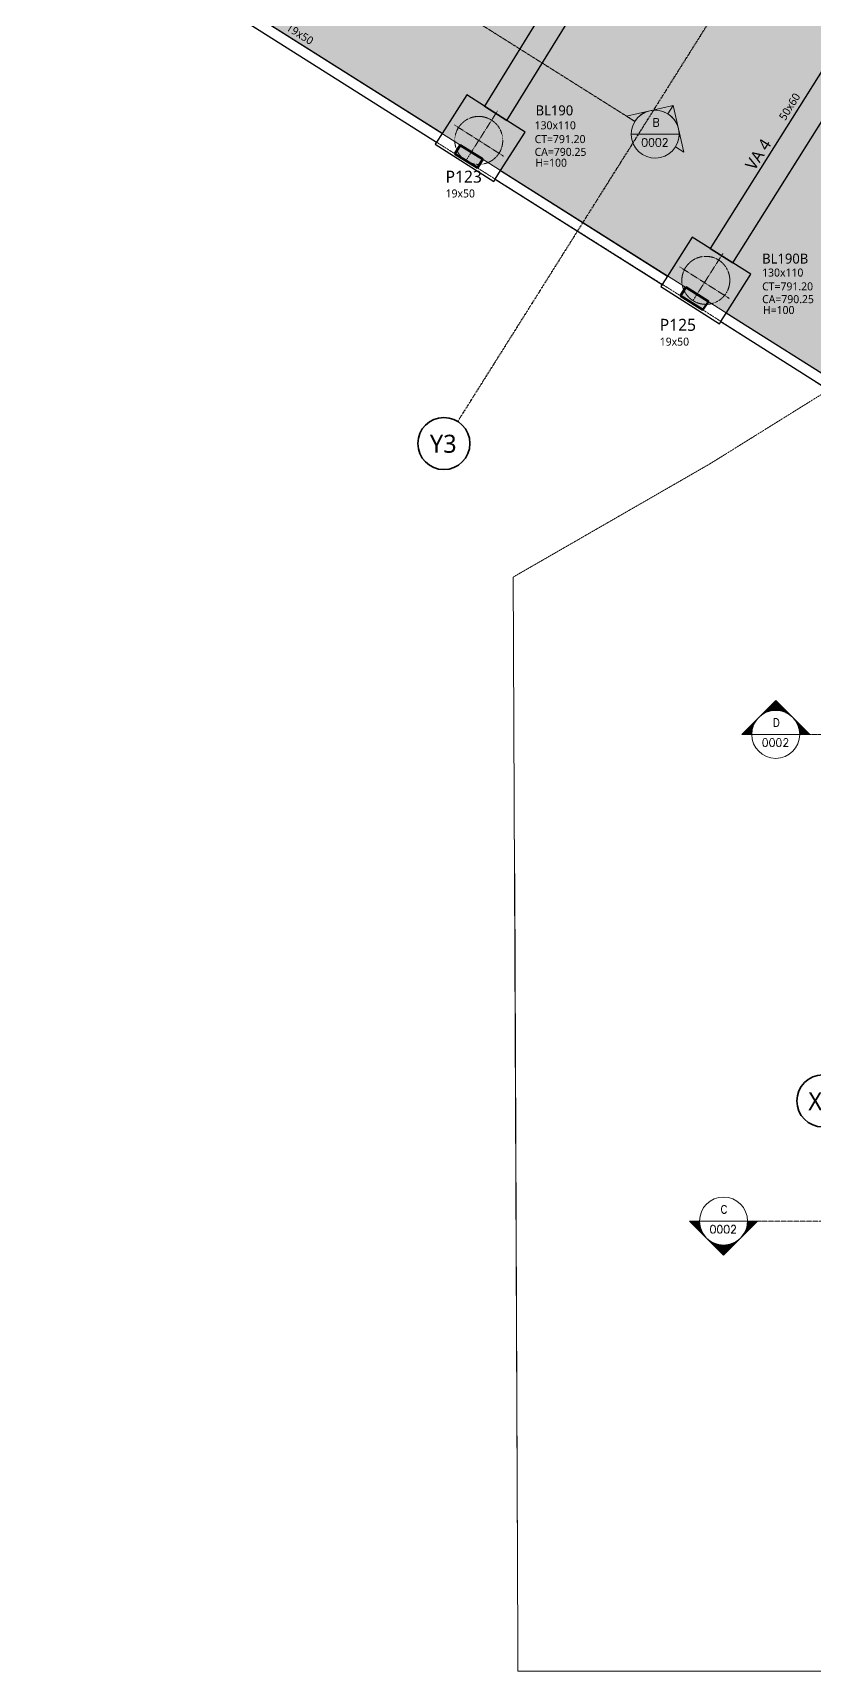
# Model space of a CAD drawing. Header units: centimetres. Extents: x -3523 to 38560, y -3196 to 88043.
# Drawn here: x -3395 to -1929, y -1186 to 1886 of the extents above; entities that cross this region are included whole.
import ezdxf

# ---------------------------------------------------------------- set-up
doc = ezdxf.new("R2010")
doc.units = ezdxf.units.CM
for name, pattern in [('Centro de 6 mm', [1.32, 0.6, -0.24, 0.24, -0.24]), ('Dash dot', [1.5875, 0.635, -0.47625, 0, -0.47625]), ('Hidden', [0.714375, 0.47625, -0.238125]), ('Overhead', [0.396875, 0.238125, -0.15875]), ('Traço', [0.635, 0.3175, -0.3175])]:
    doc.linetypes.add(name, pattern=pattern)
doc.layers.add('A-DETL', color=7, linetype='Continuous', lineweight=18, true_color=0x00a600)
for name, color, linetype, lineweight in [('A-DETL-GENF', 7, 'Continuous', 18), ('A-FLOR-OVHD', 7, 'Overhead', 18), ('G-ANNO-SYMB', 7, 'Continuous', 9), ('G-ANNO-TEXT', 7, 'Continuous', 9), ('S-BEAM', 7, 'Continuous', 25), ('S-BEAM-IDEN', 7, 'Continuous', 9), ('S-COLS', 7, 'Continuous', 25), ('S-COLS-IDEN', 7, 'Continuous', 9), ('S-FNDN', 7, 'Continuous', 25), ('S-FNDN-HDLN', 7, 'Traço', 18), ('S-FNDN-IDEN', 7, 'Continuous', 9), ('S-GRID', 7, 'Continuous', 9), ('S-GRID-IDEN', 7, 'Continuous', 9)]:
    doc.layers.add(name, color=color, linetype=linetype, lineweight=lineweight)
doc.styles.add('Gadugi', font='gadugi.ttf', dxfattribs={"height": 15})
doc.styles.add('Gadugi_1', font='gadugi.ttf', dxfattribs={"height": 22.5})
doc.styles.add('Gadugi_2', font='gadugi.ttf', dxfattribs={"height": 18.75})
doc.styles.add('Gadugi_5', font='gadugi.ttf', dxfattribs={"height": 33.75})
doc.styles.add('RomanD', font='romand__.ttf', dxfattribs={"height": 15})

# ---------------------------------------------------------------- blocks, each defined once
blk = doc.blocks.new('PED_BLRET-1EST_EXCENTRICA_R01_2019 - 110x130x100-V28-PL B 002 - FUNDAÇÃO')
at = {"layer": 'S-FNDN', "linetype": 'Hidden', "lineweight": 18}
for p, q in [((-55, 0), (55, 0)), ((0, 26), (0, -65))]:
    blk.add_line(p, q, dxfattribs=at)
at = {"layer": 'S-FNDN-HDLN'}
blk.add_line((0, 45), (0, 26), dxfattribs=at)
for start, end in [(124.5624, 360), (90.2939, 124.556), (89.8726, 90.141), (56.7905, 89.7344), (360, 56.7842)]:
    blk.add_arc((0, 0), 45, start, end, dxfattribs=at)
blk = doc.blocks.new('PED_BLRET-1EST_EXCENTRICA_tub5c - 110x130x100-3846041-PL B 002 - FUNDAÇÃO')
at = {"layer": 'S-FNDN', "linetype": 'Hidden', "lineweight": 18}
for p, q in [((-55, 0), (55, 0)), ((0, 25.8), (0, -65))]:
    blk.add_line(p, q, dxfattribs=at)
at = {"layer": 'S-FNDN-HDLN'}
blk.add_line((0, 40), (0, 25.9), dxfattribs=at)
for start, end in [(124.1124, 360), (56.3378, 124.1061), (360, 56.3314)]:
    blk.add_arc((0, -5), 45, start, end, dxfattribs=at)
blk = doc.blocks.new('Corte - M_Cabeça do corte - Preenchida-2060824-PL B 002 - FUNDAÇÃO')
at = {"layer": 'G-ANNO-SYMB'}
h = blk.add_hatch(color=256, dxfattribs=at)
edge = h.paths.add_edge_path(flags=0)
edge.add_line((-0.6, 0.849), (-0.6, 0.6))
edge.add_arc((-0.6, 0), 0.6, 90, 135)
edge.add_line((-1.024, 0.424), (-0.6, 0.849))
h = blk.add_hatch(color=256, dxfattribs=at)
edge = h.paths.add_edge_path(flags=0)
edge.add_line((-0.6, 0.849), (-0.176, 0.424))
edge.add_arc((-0.6, 0), 0.6, 45, 90)
edge.add_line((-0.6, 0.6), (-0.6, 0.849))
h = blk.add_hatch(color=256, dxfattribs=at)
edge = h.paths.add_edge_path(flags=0)
edge.add_line((-1.449, 0), (-1.024, 0.424))
edge.add_arc((-0.6, 0), 0.6, 135, 180)
edge.add_line((-1.2, 0), (-1.449, 0))
h = blk.add_hatch(color=256, dxfattribs=at)
edge = h.paths.add_edge_path(flags=0)
edge.add_line((0.249, 0), (0, 0))
edge.add_arc((-0.6, 0), 0.6, 360, 405)
edge.add_line((-0.176, 0.424), (0.249, 0))
for p, q in [((-0.6, 0.849), (-1.449, 0)), ((-0.6, 0.849), (-1.024, 0.424)), ((-0.6, 0.849), (0.249, 0)), ((-0.6, 0.6), (-0.6, 0.849)), ((-0.6, 0.849), (-0.6, 0.6)), ((-0.176, 0.424), (-0.6, 0.849)), ((-1.024, 0.424), (-1.449, 0)), ((0.249, 0), (-0.176, 0.424)), ((-1.449, 0), (-1.2, 0)), ((0, 0), (0.249, 0)), ((-1.2, 0), (-1.449, 0)), ((0, 0), (0.249, 0))]:
    blk.add_line(p, q, dxfattribs=at)
for start, end in [(360, 180), (135, 180), (90, 135), (45, 90), (360, 45), (180, 360)]:
    blk.add_arc((-0.6, 0), 0.6, start, end, dxfattribs=at)
blk = doc.blocks.new('Eixo - Y3-2173032-PL B 002 - FUNDAÇÃO')
at = {"layer": 'S-GRID-IDEN', "color": 253, "lineweight": 35, "true_color": 0xb3a2c7}
blk.add_circle((0, 0), 0.65, dxfattribs=at)
blk = doc.blocks.new('Eixo - X1-2173051-PL B 002 - FUNDAÇÃO')
at = {"layer": 'S-GRID-IDEN', "color": 152, "lineweight": 35, "true_color": 0x0070c0}
blk.add_circle((0, 0), 0.65, dxfattribs=at)

msp = doc.modelspace()

# ---------------------------------------------------------------- hatches: boundary and pattern name
at = {"layer": 'A-DETL-GENF', "true_color": 0xe6e6e6}
h = msp.add_hatch(color=254, dxfattribs=at)
h.paths.add_polyline_path([(-780.089, 706.316), (-386.115, 706.316), (-386.115, 707.119), (-490.138, 707.119), (-490.138, 819.102), (-113.138, 819.102), (-113.138, 707.119), (-124.365, 707.119), (-124.365, 706.316), (43.51, 706.316), (43.51, 770.619), (70.307, 770.619), (70.307, 1173.082), (306.417, 1173.082), (147.343, 1755.323), (97.342, 1755.323), (97.342, 1835.352), (-215.981, 1835.352), (-215.981, 1756.172), (-275.96, 1756.172), (-442.089, 1296.011), (-425.073, 1285.306), (-465.011, 1221.825), (-491.496, 1238.487), (-546.599, 1166.011), (-546.599, 1141.884), (-298.365, 1141.884), (-298.365, 1214.884), (-223.365, 1214.884), (-223.365, 1049.884), (-298.365, 1049.884), (-298.365, 1122.884), (-546.599, 1122.884), (-546.599, 1094.884), (-621.599, 1094.884), (-621.599, 1169.884), (-567.522, 1169.884), (-507.641, 1248.644), (-528.493, 1261.763), (-488.554, 1325.245), (-485.408, 1323.265), (-329.119, 1756.172), (-345.981, 1756.172), (-345.981, 1866.172), (-316.578, 1866.172), (-444.521, 2197.571), (-444.83, 2197.454), (-462.562, 2244.301), (-671.366, 2785.221), (-685.288, 2823.058), (-685.488, 2822.982), (-703.22, 2869.732), (-702.555, 2869.984), (-718.743, 2913.873), (-862.537, 3299.756), (-968.123, 3253.612), (-914.305, 3339.122), (-930.385, 3349.243), (-979.853, 3270.645), (-1027.785, 3380.324), (-999.447, 3392.709), (-1318.73, 3593.658), (-1333.645, 3569.961), (-1357.562, 3585.013), (-1342.647, 3608.71), (-1358.727, 3618.831), (-1373.642, 3595.134), (-1397.12, 3609.91), (-1382.205, 3633.607), (-1824.457, 3911.949), (-1862.275, 3851.86), (-1909.247, 3881.422), (-3097.084, 1994.095), (-2170.119, 1408.797), (-2169.792, 1409.316), (-2127.476, 1382.683), (-2127.841, 1382.102), (-1767.194, 1154.384), (-1737.355, 1154.384), (-1351.153, 1779.215), (-1413.278, 1818.573), (-1373.141, 1881.929), (-1233.757, 1793.627), (-1248.497, 1770.361), (-909.742, 1557.157), (-894.827, 1580.854), (-831.352, 1540.905), (-871.302, 1477.43), (-899.843, 1495.393), (-1197.486, 1153.393), (-1178.443, 1141.408), (-1218.392, 1077.933), (-1281.867, 1117.882), (-1279.683, 1121.353), (-1695.298, 1108.989), (-1460.081, 960.469), (-1310.615, 970.198), (-1282.615, 970.198), (-1282.615, 988.119), (-857.365, 988.119), (-857.365, 707.119), (-852.365, 707.119), (-852.365, 706.316), (-787.91, 706.316)], flags=0)
h.paths.add_polyline_path([(-1711.866, 1127.504), (-1267.491, 1140.724), (-1241.918, 1181.357), (-1213.76, 1163.636), (-916.117, 1505.636), (-934.777, 1517.38), (-919.862, 1541.077), (-1258.665, 1754.311), (-1273.895, 1730.271), (-1335.101, 1769.046), (-1715.019, 1154.384), (-1711.866, 1154.384), (-1711.866, 1137.129)], flags=0)
h.paths.add_polyline_path([(317.769, 1321.247), (317.769, 1754.601), (277.762, 1754.601), (277.762, 1835.352), (227.342, 1835.352), (227.342, 1755.323), (199.175, 1755.323), (306.417, 1362.799)], flags=0)
h.paths.add_polyline_path([(-17.803, 1780.55), (-17.803, 1796.55), (-1.803, 1796.55), (-2.348, 1792.409), (-3.947, 1788.55), (-6.489, 1785.236), (-9.803, 1782.694), (-13.662, 1781.095)], flags=0)
h.paths.add_polyline_path([(-33.803, 1796.55), (-33.258, 1800.691), (-31.659, 1804.55), (-29.117, 1807.864), (-25.803, 1810.406), (-21.944, 1812.005), (-17.803, 1812.55), (-17.803, 1796.55), (-33.258, 1796.55)], flags=0)
h.paths.add_polyline_path([(-1713.322, 2040.579), (-1755.638, 2067.212), (-1745.518, 2083.292), (-1703.201, 2056.659), (-1711.577, 2043.352)], flags=0)
h.paths.add_polyline_path([(-2141.673, 2310.054), (-2183.989, 2336.687), (-2173.869, 2352.768), (-2131.552, 2326.135)], flags=0)
h.paths.add_polyline_path([(-872.017, 2476.309), (-914.333, 2502.941), (-904.213, 2519.022), (-861.896, 2492.389)], flags=0)
h.paths.add_polyline_path([(-1278.153, 2731.912), (-1320.47, 2758.545), (-1310.349, 2774.626), (-1268.033, 2747.993), (-1275.233, 2736.552)], flags=0)
h.paths.add_polyline_path([(-1706.492, 3001.506), (-1748.808, 3028.139), (-1738.688, 3044.22), (-1696.371, 3017.587)], flags=0)
h.paths.add_polyline_path([(-866.215, 3298.666), (-862.634, 3300.018), (-865.839, 3308.62), (-871.262, 3312.032), (-868.974, 3305.973)], flags=0)
at = {"layer": 'S-COLS', "true_color": 0x808080}
for points in [[(-2560.759, 1632.93), (-2550.638, 1649.01), (-2592.955, 1675.643), (-2603.075, 1659.563)], [(-2137.596, 1366.602), (-2127.476, 1382.683), (-2169.792, 1409.316), (-2179.913, 1393.235), (-2150.224, 1374.55)]]:
    msp.add_hatch(color=8, dxfattribs=at).paths.add_polyline_path(points, flags=0)

# ---------------------------------------------------------------- linework, layer by layer
at = {"layer": 'A-DETL', "color": 7}
msp.add_line((-3097.118, 1994.116), (-1460.081, 960.469), dxfattribs=at)
at = {"layer": 'A-FLOR-OVHD'}
for p, q in [((-3107.729, 1977.18), (-2599.931, 1657.585)), ((-3107.729, 1977.18), (-2599.931, 1657.585)), ((-2560.759, 1632.93), (-2179.91, 1393.234)), ((-2560.759, 1632.93), (-2179.91, 1393.234)), ((-2137.598, 1366.603), (-1759.151, 1124.986)), ((-1900.53, 1217.399), (-2124.539, 1078.025)), ((-2124.539, 1078.025), (-2493.604, 865.72)), ((-2493.604, 865.72), (-2485.825, -908.166)), ((-2490.607, 310.607), (-2484.7, -1185.786)), ((-2490.607, 310.607), (-2484.7, -1185.786)), ((-2484.7, -1185.786), (347.887, -1185.786))]:
    msp.add_line(p, q, dxfattribs=at)
at = {"layer": 'G-ANNO-SYMB', "linetype": 'Centro de 6 mm'}
for p, q in [((-3394.906, 2431.082), (-2265.352, 1720.169)), ((-1956.04, 570.866), (-700.689, 570.866)), ((311.598, -341.744), (-2053.997, -341.744))]:
    msp.add_line(p, q, dxfattribs=at)
at = {"layer": 'G-ANNO-SYMB'}
for p, q in [((-2272.267, 1696.2), (-2182.267, 1696.2)), ((-2046.04, 570.866), (-1956.04, 570.866)), ((-2143.997, -341.744), (-2053.997, -341.744))]:
    msp.add_line(p, q, dxfattribs=at)
at = {"layer": 'S-BEAM'}
for p, q in [((-2213.205, 2289.384), (-2547.705, 1748.896)), ((-2505.504, 1722.074), (-2170.861, 2262.792)), ((-1770.746, 2043.352), (-2124.007, 1482.064)), ((-2081.808, 1455.244), (-1728.508, 2016.594)), ((-3060.456, 1948.497), (-2637.23, 1681.266)), ((-2627.039, 1697.302), (-3050.264, 1964.532)), ((-2547.705, 1748.896), (-2505.504, 1722.074)), ((-2627.039, 1697.302), (-2637.23, 1681.266)), ((-2527.308, 1611.86), (-2517.116, 1627.895)), ((-2527.308, 1611.86), (-2214.232, 1414.18)), ((-2517.116, 1627.895), (-2204.041, 1430.215)), ((-2124.007, 1482.064), (-2081.808, 1455.244)), ((-2204.041, 1430.215), (-2214.232, 1414.18)), ((-2104.31, 1344.773), (-2094.118, 1360.809)), ((-1747.397, 1141.884), (-2094.118, 1360.809)), ((-2104.31, 1344.773), (-1758.866, 1126.655))]:
    msp.add_line(p, q, dxfattribs=at)
at = {"layer": 'S-COLS', "lineweight": 50}
for p, q in [((-2592.955, 1675.643), (-2603.075, 1659.563)), ((-2603.075, 1659.563), (-2560.759, 1632.93)), ((-2550.638, 1649.01), (-2592.955, 1675.643)), ((-2560.759, 1632.93), (-2550.638, 1649.01)), ((-2169.792, 1409.316), (-2179.913, 1393.235)), ((-2179.913, 1393.235), (-2137.596, 1366.602)), ((-2127.476, 1382.683), (-2169.792, 1409.316)), ((-2137.596, 1366.602), (-2127.476, 1382.683))]:
    msp.add_line(p, q, dxfattribs=at)
at = {"layer": 'S-FNDN'}
for p, q in [((-2580.856, 1769.966), (-2627.039, 1697.302)), ((-2547.705, 1748.896), (-2580.856, 1769.966)), ((-2505.504, 1722.074), (-2547.705, 1748.896)), ((-2471.14, 1700.234), (-2505.504, 1722.074)), ((-2627.039, 1697.302), (-2637.23, 1681.266)), ((-2517.116, 1627.895), (-2471.14, 1700.234)), ((-2637.23, 1681.266), (-2639.859, 1677.13)), ((-2639.859, 1677.13), (-2530.144, 1607.398)), ((-2530.144, 1607.398), (-2527.308, 1611.86)), ((-2527.308, 1611.86), (-2517.116, 1627.895)), ((-2157.541, 1503.377), (-2204.041, 1430.215)), ((-2124.007, 1482.064), (-2157.541, 1503.377)), ((-2081.808, 1455.244), (-2124.007, 1482.064)), ((-2047.826, 1433.645), (-2081.808, 1455.244)), ((-2214.232, 1414.18), (-2216.545, 1410.541)), ((-2204.041, 1430.215), (-2214.232, 1414.18)), ((-2094.118, 1360.809), (-2047.826, 1433.645)), ((-2216.545, 1410.541), (-2106.829, 1340.809)), ((-2104.31, 1344.773), (-2094.118, 1360.809)), ((-2106.829, 1340.809), (-2104.31, 1344.773))]:
    msp.add_line(p, q, dxfattribs=at)
at = {"layer": 'S-FNDN-HDLN'}
for centre, start, end in [((-2558.182, 1684.462), 124.469627, 128.027513), ((-2558.182, 1684.462), 118.366809, 123.918854), ((-2558.182, 1684.462), 114.376526, 118.277682), ((-2558.182, 1684.462), 108.621574, 113.983083), ((-2558.182, 1684.462), 104.441987, 108.52634), ((-2558.182, 1684.462), 98.87535, 104.135942), ((-2558.182, 1684.462), 94.57949, 98.773102), ((-2558.182, 1684.462), 89.127849, 94.329054), ((-2558.182, 1684.462), 84.75575, 89.017461), ((-2558.182, 1684.462), 79.378688, 84.543807), ((-2558.182, 1684.462), 74.95523, 79.258742), ((-2558.182, 1684.462), 69.627342, 74.771509), ((-2558.182, 1684.462), 65.169696, 69.496013), ((-2558.182, 1684.462), 59.873069, 65.007554), ((-2558.182, 1684.462), 55.39438, 59.727957), ((-2558.182, 1684.462), 50.114784, 55.249268), ((-2558.182, 1684.462), 171.203484, 176.755528), ((-2558.182, 1684.462), 167.094825, 170.65271), ((-2558.182, 1684.462), 161.001738, 167.011061), ((-2558.182, 1684.462), 157.346205, 160.083833), ((-2558.182, 1684.462), 148.937986, 157.26719), ((-2558.182, 1684.462), 137.855147, 146.184351), ((-2558.182, 1684.462), 135.038504, 137.776132), ((-2558.182, 1684.462), 128.111276, 134.1206), ((-2558.182, 1684.462), 45.626324, 49.952641), ((-2558.182, 1684.462), 40.350828, 45.494995), ((-2558.182, 1684.462), 35.863595, 40.167108), ((-2558.182, 1684.462), 30.57853, 35.743649), ((-2558.182, 1684.462), 26.104876, 30.366587), ((-2558.182, 1684.462), 20.793283, 25.994488), ((-2558.182, 1684.462), 16.349236, 20.542847), ((-2558.182, 1684.462), 10.986395, 16.246988), ((-2558.182, 1684.462), 6.595997, 10.68035), ((-2558.182, 1684.462), 176.844655, 180.745811), ((-2558.182, 1684.462), 181.139254, 186.500763), ((-2558.182, 1684.462), 186.595997, 190.68035), ((-2558.182, 1684.462), 190.986395, 196.246988), ((-2558.182, 1684.462), 196.349236, 200.542847), ((-2558.182, 1684.462), 200.793283, 205.994488), ((-2558.182, 1684.462), 206.104876, 210.366587), ((-2558.182, 1684.462), 210.57853, 215.743649), ((-2558.182, 1684.462), 317.855147, 326.184351), ((-2558.182, 1684.462), 328.937986, 337.26719), ((-2558.182, 1684.462), 337.346205, 340.083833), ((-2558.182, 1684.462), 341.001738, 347.011061), ((-2558.182, 1684.462), 347.094825, 350.65271), ((-2558.182, 1684.462), 351.203484, 356.755528), ((-2558.182, 1684.462), 1.139254, 6.500763), ((-2558.182, 1684.462), 356.844655, 0.745811), ((-2558.182, 1684.462), 215.863595, 220.167108), ((-2558.182, 1684.462), 220.350828, 225.494995), ((-2558.182, 1684.462), 225.626324, 229.952641), ((-2558.182, 1684.462), 230.114784, 235.249268), ((-2558.182, 1684.462), 235.39438, 239.727957), ((-2558.182, 1684.462), 239.873069, 245.007554), ((-2558.182, 1684.462), 245.169696, 249.496013), ((-2558.182, 1684.462), 249.627342, 254.771509), ((-2558.182, 1684.462), 254.95523, 259.258742), ((-2558.182, 1684.462), 259.378688, 264.543807), ((-2558.182, 1684.462), 264.75575, 269.017461), ((-2558.182, 1684.462), 269.127849, 274.329054), ((-2558.182, 1684.462), 274.57949, 278.773102), ((-2558.182, 1684.462), 278.87535, 284.135942), ((-2558.182, 1684.462), 284.441987, 288.52634), ((-2558.182, 1684.462), 288.621574, 293.983083), ((-2558.182, 1684.462), 294.376526, 298.277682), ((-2558.182, 1684.462), 298.366809, 303.918854), ((-2558.182, 1684.462), 304.469627, 308.027513), ((-2558.182, 1684.462), 308.111276, 314.1206), ((-2558.182, 1684.462), 315.038504, 317.776132), ((-2132.185, 1422.093), 148.937986, 157.26719), ((-2132.185, 1422.093), 137.855147, 146.184351), ((-2132.185, 1422.093), 135.038504, 137.776132), ((-2132.185, 1422.093), 128.111276, 134.1206), ((-2132.185, 1422.093), 124.469627, 128.027513), ((-2132.185, 1422.093), 118.366809, 123.918854), ((-2132.185, 1422.093), 114.376526, 118.277682), ((-2132.185, 1422.093), 108.621574, 113.983083), ((-2132.185, 1422.093), 104.441987, 108.52634), ((-2132.185, 1422.093), 98.87535, 104.135942), ((-2132.185, 1422.093), 94.57949, 98.773102), ((-2132.185, 1422.093), 89.127849, 94.329054), ((-2132.185, 1422.093), 84.75575, 89.017461), ((-2132.185, 1422.093), 79.378688, 84.543807), ((-2132.185, 1422.093), 74.95523, 79.258742), ((-2132.185, 1422.093), 69.627342, 74.771509), ((-2132.185, 1422.093), 65.169696, 69.496013), ((-2132.185, 1422.093), 59.873069, 65.007554), ((-2132.185, 1422.093), 55.39438, 59.727957), ((-2132.185, 1422.093), 50.114784, 55.249268), ((-2132.185, 1422.093), 45.626324, 49.952641), ((-2132.185, 1422.093), 40.350828, 45.494995), ((-2132.185, 1422.093), 35.863595, 40.167108), ((-2132.185, 1422.093), 30.57853, 35.743649), ((-2132.185, 1422.093), 26.104876, 30.366587), ((-2132.185, 1422.093), 176.844655, 180.745811), ((-2132.185, 1422.093), 181.139254, 186.500763), ((-2132.185, 1422.093), 171.203484, 176.755528), ((-2132.185, 1422.093), 186.595997, 190.68035), ((-2132.185, 1422.093), 167.094825, 170.65271), ((-2132.185, 1422.093), 190.986395, 196.246988), ((-2132.185, 1422.093), 161.001738, 167.011061), ((-2132.185, 1422.093), 157.346205, 160.083833), ((-2132.185, 1422.093), 20.793283, 25.994488), ((-2132.185, 1422.093), 16.349236, 20.542847), ((-2132.185, 1422.093), 10.986395, 16.246988), ((-2132.185, 1422.093), 347.094825, 350.65271), ((-2132.185, 1422.093), 6.595997, 10.68035), ((-2132.185, 1422.093), 351.203484, 356.755528), ((-2132.185, 1422.093), 1.139254, 6.500763), ((-2132.185, 1422.093), 356.844655, 0.745811), ((-2132.185, 1422.093), 196.349236, 200.542847), ((-2132.185, 1422.093), 200.793283, 205.994488), ((-2132.185, 1422.093), 206.104876, 210.366587), ((-2132.185, 1422.093), 210.57853, 215.743649), ((-2132.185, 1422.093), 215.863595, 220.167108), ((-2132.185, 1422.093), 220.350828, 225.494995), ((-2132.185, 1422.093), 225.626324, 229.952641), ((-2132.185, 1422.093), 230.114784, 235.249268), ((-2132.185, 1422.093), 235.39438, 239.727957), ((-2132.185, 1422.093), 239.873069, 245.007554), ((-2132.185, 1422.093), 294.376526, 298.277682), ((-2132.185, 1422.093), 298.366809, 303.918854), ((-2132.185, 1422.093), 304.469627, 308.027513), ((-2132.185, 1422.093), 308.111276, 314.1206), ((-2132.185, 1422.093), 315.038504, 317.776132), ((-2132.185, 1422.093), 317.855147, 326.184351), ((-2132.185, 1422.093), 328.937986, 337.26719), ((-2132.185, 1422.093), 337.346205, 340.083833), ((-2132.185, 1422.093), 341.001738, 347.011061), ((-2132.185, 1422.093), 245.169696, 249.496013), ((-2132.185, 1422.093), 249.627342, 254.771509), ((-2132.185, 1422.093), 254.95523, 259.258742), ((-2132.185, 1422.093), 259.378688, 264.543807), ((-2132.185, 1422.093), 264.75575, 269.017461), ((-2132.185, 1422.093), 269.127849, 274.329054), ((-2132.185, 1422.093), 274.57949, 278.773102), ((-2132.185, 1422.093), 278.87535, 284.135942), ((-2132.185, 1422.093), 284.441987, 288.52634), ((-2132.185, 1422.093), 288.621574, 293.983083)]:
    msp.add_arc(centre, 45, start, end, dxfattribs=at)
at = {"layer": 'S-GRID', "color": 253, "linetype": 'Dash dot', "lineweight": 35, "true_color": 0xb3a2c7}
msp.add_line((-903.828, 3848.674), (-2597.659, 1157.384), dxfattribs=at)

# ---------------------------------------------------------------- block references
at = {"layer": 'G-ANNO-SYMB', "extrusion": (0, 0, -1), "xscale": 74.99999999999996, "yscale": 74.99999999999996, "zscale": 74.99999999999996}
for p, rotation in [((2265.352, 1720.169), 32.18528920989867), ((2053.997, -341.744), 180)]:
    msp.add_blockref('Corte - M_Cabeça do corte - Preenchida-2060824-PL B 002 - FUNDAÇÃO', p, dxfattribs=dict(at, rotation=rotation))
at = {"layer": 'G-ANNO-SYMB', "xscale": 74.99999999999996, "yscale": 74.99999999999996, "zscale": 74.99999999999996}
msp.add_blockref('Corte - M_Cabeça do corte - Preenchida-2060824-PL B 002 - FUNDAÇÃO', (-1956.04, 570.866), dxfattribs=at)
at = {"layer": 'S-FNDN', "linetype": 'Traço', "lineweight": 18, "rotation": 147.5611686375374}
for name, p in [('PED_BLRET-1EST_EXCENTRICA_R01_2019 - 110x130x100-V28-PL B 002 - FUNDAÇÃO', (-2558.182, 1684.462)), ('PED_BLRET-1EST_EXCENTRICA_tub5c - 110x130x100-3846041-PL B 002 - FUNDAÇÃO', (-2134.867, 1417.873))]:
    msp.add_blockref(name, p, dxfattribs=at)
at = {"layer": 'S-GRID-IDEN', "color": 253, "true_color": 0xb3a2c7, "xscale": 74.99999999999996, "yscale": 74.99999999999996, "zscale": 74.99999999999996, "rotation": 147.8147117607286}
msp.add_blockref('Eixo - Y3-2173032-PL B 002 - FUNDAÇÃO', (-2623.626, 1116.126), dxfattribs=at)
at = {"layer": 'S-GRID-IDEN', "color": 152, "true_color": 0x0070c0, "xscale": 74.99999999999996, "yscale": 74.99999999999996, "zscale": 74.99999999999996, "rotation": 89.99999999999982}
msp.add_blockref('Eixo - X1-2173051-PL B 002 - FUNDAÇÃO', (-1912.728, -116.449), dxfattribs=at)

# ---------------------------------------------------------------- texts
at = {"layer": 'G-ANNO-SYMB', "char_height": 15, "attachment_point": 1, "style": 'RomanD'}
for s, insert, width in [('B', (-2232.612, 1725.634), 16.83544), ('0002', (-2253.462, 1688.217), 67.34175), ('D', (-2006.872, 600.3), 18.03797), ('0002', (-2027.234, 562.883), 67.34175), ('C', (-2104.829, -312.309), 18.03797), ('0002', (-2125.192, -349.727), 67.34175)]:
    msp.add_mtext(s, dxfattribs=dict(at, insert=insert, width=width))
at = {"layer": 'G-ANNO-TEXT', "char_height": 15, "attachment_point": 1, "style": 'Gadugi'}
for s, insert, width in [('130x110', (-2453.387, 1720.332), 94.99997), ('CT=791.20', (-2453.387, 1694.471), 122.05692), ('CA=790.25', (-2453.387, 1670.471), 125.06325), ('H=100', (-2451.887, 1650.116), 77.56327), ('130x110', (-2026.559, 1444.192), 94.99997), ('CT=791.20', (-2026.559, 1418.331), 122.05692), ('CA=790.25', (-2026.559, 1394.331), 125.06325), ('H=100', (-2025.059, 1373.976), 77.56327)]:
    msp.add_mtext(s, dxfattribs=dict(at, insert=insert, width=width))
at = {"layer": 'S-BEAM-IDEN', "attachment_point": 1}
for s, insert, char_height, width, rotation, style in [('19x50', (-2912.889, 1905), 15, 67.34175, 327.731141, 'Gadugi'), ('50x60', (-1996.096, 1728.489), 15, 67.34175, 57.81471, 'Gadugi'), ('VA 4', (-2059.656, 1638.582), 22.5, 80.56959, 57.81471, 'Gadugi_1')]:
    msp.add_mtext(s, dxfattribs=dict(at, insert=insert, char_height=char_height, width=width, rotation=rotation, style=style))
at = {"layer": 'S-COLS-IDEN', "attachment_point": 1}
for s, insert, char_height, width, style in [('P123', (-2620.409, 1627.77), 22.5, 84.77845, 'Gadugi_1'), ('19x50', (-2620.409, 1592.535), 15, 67.34175, 'Gadugi'), ('P125', (-2218.649, 1349.973), 22.5, 84.77845, 'Gadugi_1'), ('19x50', (-2218.649, 1314.738), 15, 67.34175, 'Gadugi')]:
    msp.add_mtext(s, dxfattribs=dict(at, insert=insert, char_height=char_height, width=width, style=style))
at = {"layer": 'S-FNDN-IDEN', "color": 5, "true_color": 0x0000ff, "char_height": 18.75, "attachment_point": 1, "style": 'Gadugi_2'}
for s, insert, width in [('BL190', (-2451.527, 1750.178), 85.37972), ('BL190B', (-2026.513, 1472.263), 103.41769)]:
    msp.add_mtext(s, dxfattribs=dict(at, insert=insert, width=width))
at = {"layer": 'S-GRID-IDEN', "color": 253, "true_color": 0xb3a2c7, "insert": (-2649.802, 1132.66), "char_height": 33.75, "width": 63.13289, "attachment_point": 1, "style": 'Gadugi_5'}
msp.add_mtext('Y3', dxfattribs=at)
at = {"layer": 'S-GRID-IDEN', "color": 152, "true_color": 0x0070c0, "insert": (-1939.834, -100.083), "char_height": 33.75, "width": 65.53795, "attachment_point": 1, "style": 'Gadugi_5'}
msp.add_mtext('X1', dxfattribs=at)

doc.saveas('drawing.dxf')
